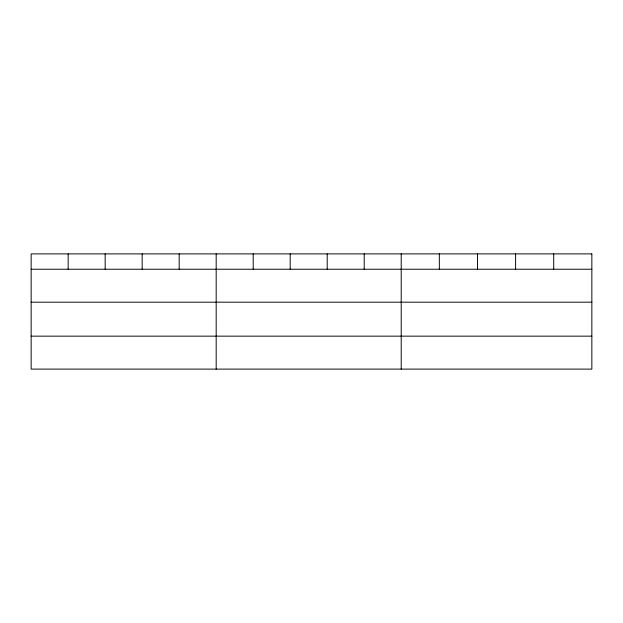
<?xml version="1.0" encoding="UTF-8"?>
<svg xmlns="http://www.w3.org/2000/svg" width="623" height="623" viewBox="0 0 623 623"><rect width="100%" height="100%" fill="white"/><g stroke="black" fill="none" stroke-linecap="round" stroke-linejoin="round"><path stroke-width="0.93" d="M31.15 269.229L591.85 269.229M31.15 302.186L591.85 302.186M31.15 336.147L591.85 336.147M553.722 253.888L553.722 269.229M515.595 253.888L515.595 269.229M477.467 253.888L477.467 269.229M439.34 253.888L439.34 269.229M401.212 253.888L401.212 369.112M364.206 253.888L364.206 269.229M327.2 253.888L327.2 269.229M290.193 253.888L290.193 269.229M253.187 253.888L253.187 269.229M216.181 253.888L216.181 369.112M179.175 253.888L179.175 269.229M142.169 253.888L142.169 269.229M105.162 253.888L105.162 269.229M68.156 253.888L68.156 269.229M591.85 253.888L31.15 253.888L31.15 369.112L591.85 369.112L591.85 253.888"/></g></svg>
